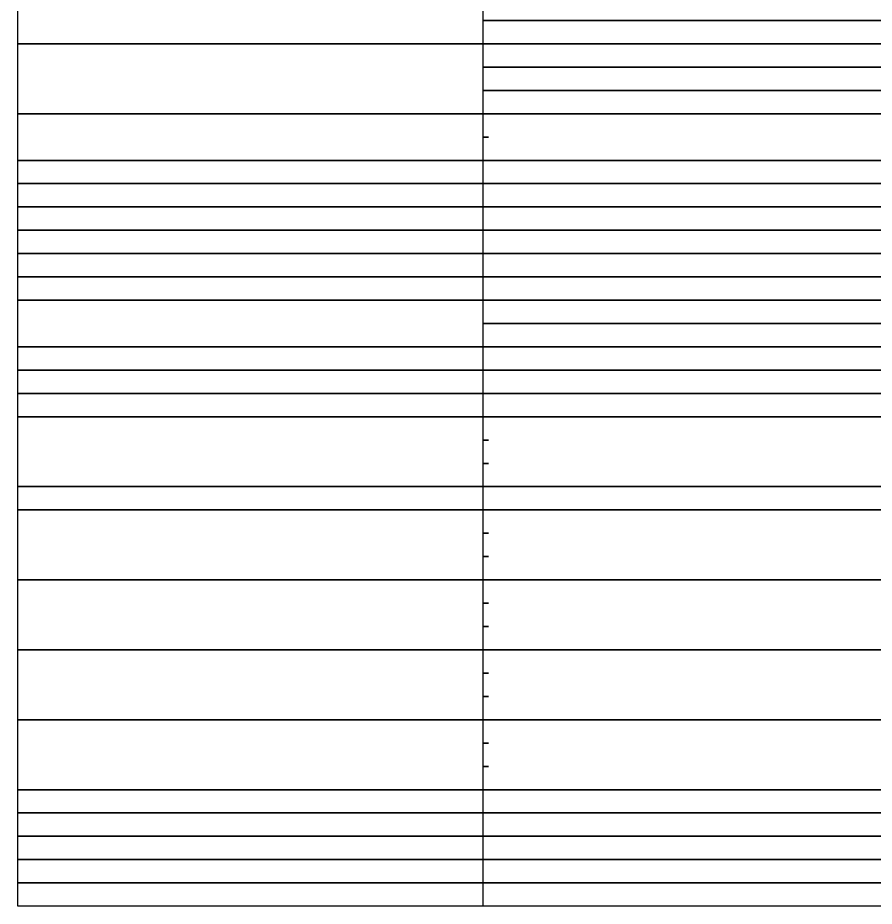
# Model space of a CAD drawing. Header units: feet. Extents: x 46032 to 46387, y 203603 to 203882.
# Drawn here: x 46032 to 46126.9, y 203602.9 to 203701.3 of the extents above; entities that cross this region are included whole.
import ezdxf

# ---------------------------------------------------------------- set-up
doc = ezdxf.new("R2010")
doc.units = ezdxf.units.FT
doc.header["$MEASUREMENT"] = 0

msp = doc.modelspace()

# ---------------------------------------------------------------- linework, layer by layer
for p, q in [((46083.562, 203703.623), (46083.562, 203701.04)), ((46083.562, 203701.04), (46083.562, 203698.457)), ((46083.562, 203698.457), (46083.562, 203695.875)), ((46083.562, 203695.875), (46083.562, 203693.292)), ((46083.562, 203693.292), (46083.562, 203690.71)), ((46083.562, 203690.71), (46083.562, 203688.127)), ((46083.562, 203688.127), (46083.562, 203685.545)), ((46083.562, 203685.545), (46083.562, 203682.962)), ((46083.562, 203682.962), (46083.562, 203680.379)), ((46083.562, 203680.379), (46083.562, 203677.797)), ((46083.562, 203677.797), (46083.562, 203675.214)), ((46083.562, 203675.214), (46083.562, 203672.632)), ((46083.562, 203672.632), (46083.562, 203670.049)), ((46083.562, 203670.049), (46083.562, 203667.467)), ((46083.562, 203667.467), (46083.562, 203664.884)), ((46083.562, 203664.884), (46083.562, 203662.301)), ((46083.562, 203662.301), (46083.562, 203659.719)), ((46083.562, 203659.719), (46083.562, 203657.136)), ((46083.562, 203657.136), (46083.562, 203654.554)), ((46083.562, 203654.554), (46083.562, 203651.971)), ((46083.562, 203651.971), (46083.562, 203649.389)), ((46083.562, 203649.389), (46083.562, 203646.806)), ((46083.562, 203646.806), (46083.562, 203644.223)), ((46083.562, 203644.223), (46083.562, 203641.641)), ((46083.562, 203641.641), (46083.562, 203639.058)), ((46083.562, 203639.058), (46083.562, 203636.476)), ((46083.562, 203636.476), (46083.562, 203633.893)), ((46083.562, 203633.893), (46083.562, 203631.31)), ((46083.562, 203631.31), (46083.562, 203628.728)), ((46083.562, 203628.728), (46083.562, 203626.145)), ((46083.562, 203626.145), (46083.562, 203623.563)), ((46083.562, 203623.563), (46083.562, 203620.98)), ((46083.562, 203620.98), (46083.562, 203618.398)), ((46083.562, 203618.398), (46083.562, 203615.815)), ((46083.562, 203615.815), (46083.562, 203613.232)), ((46083.562, 203613.232), (46083.562, 203610.65)), ((46083.562, 203610.65), (46083.562, 203608.067)), ((46083.562, 203608.067), (46083.562, 203605.485)), ((46083.562, 203605.485), (46083.562, 203602.902))]:
    msp.add_line(p, q)
for points in [[(46032.006, 203701.04), (46032.006, 203703.623), (46225.597, 203703.623), (46225.597, 203701.04), (46083.562, 203701.04)], [(46083.562, 203701.04), (46225.597, 203701.04), (46225.597, 203698.457), (46032.006, 203698.457), (46032.006, 203701.04), (46032.006, 203701.04)], [(46032.006, 203695.875), (46032.006, 203698.457), (46225.597, 203698.457), (46225.597, 203695.875), (46083.562, 203695.875)], [(46032.006, 203693.292), (46032.006, 203695.875), (46032.006, 203695.875)], [(46083.562, 203695.875), (46225.597, 203695.875), (46225.597, 203693.292), (46083.562, 203693.292)], [(46083.562, 203693.292), (46225.597, 203693.292), (46225.597, 203690.71), (46032.006, 203690.71), (46032.006, 203693.292), (46032.006, 203693.292)], [(46032.006, 203688.127), (46032.006, 203690.71), (46225.597, 203690.71), (46225.597, 203688.127), (46128.861, 203688.127)], [(46128.861, 203688.127), (46225.597, 203688.127), (46225.597, 203685.545), (46032.006, 203685.545), (46032.006, 203688.127), (46032.006, 203688.127)], [(46083.562, 203688.127), (46084.19, 203688.127)], [(46084.19, 203688.127), (46083.562, 203688.127)], [(46032.006, 203667.467), (46032.006, 203670.049), (46225.597, 203670.049), (46225.597, 203667.467), (46083.562, 203667.467)], [(46083.562, 203667.467), (46225.597, 203667.467), (46225.597, 203664.884), (46032.006, 203664.884), (46032.006, 203667.467), (46032.006, 203667.467)], [(46032.006, 203654.554), (46032.006, 203657.136), (46225.597, 203657.136), (46225.597, 203654.554), (46128.861, 203654.554)], [(46032.006, 203651.971), (46032.006, 203654.554), (46032.006, 203654.554)], [(46083.562, 203654.554), (46084.19, 203654.554)], [(46084.19, 203654.554), (46083.562, 203654.554)], [(46128.861, 203651.971), (46225.597, 203651.971), (46225.597, 203649.389), (46032.006, 203649.389), (46032.006, 203651.971), (46032.006, 203651.971)], [(46083.562, 203651.971), (46084.19, 203651.971)], [(46084.19, 203651.971), (46083.562, 203651.971)], [(46032.006, 203644.223), (46032.006, 203646.806), (46225.597, 203646.806), (46225.597, 203644.223), (46128.861, 203644.223)], [(46032.006, 203641.641), (46032.006, 203644.223), (46032.006, 203644.223)], [(46083.562, 203644.223), (46084.19, 203644.223)], [(46084.19, 203644.223), (46083.562, 203644.223)], [(46128.861, 203641.641), (46225.597, 203641.641), (46225.597, 203639.058), (46032.006, 203639.058), (46032.006, 203641.641), (46032.006, 203641.641)], [(46083.562, 203641.641), (46084.19, 203641.641)], [(46084.19, 203641.641), (46083.562, 203641.641)], [(46032.006, 203636.476), (46032.006, 203639.058), (46225.597, 203639.058), (46225.597, 203636.476), (46128.861, 203636.476)], [(46032.006, 203633.893), (46032.006, 203636.476), (46032.006, 203636.476)], [(46083.562, 203636.476), (46084.19, 203636.476)], [(46084.19, 203636.476), (46083.562, 203636.476)], [(46128.861, 203633.893), (46225.597, 203633.893), (46225.597, 203631.31), (46032.006, 203631.31), (46032.006, 203633.893), (46032.006, 203633.893)], [(46083.562, 203633.893), (46084.19, 203633.893)], [(46084.19, 203633.893), (46083.562, 203633.893)], [(46032.006, 203628.728), (46032.006, 203631.31), (46225.597, 203631.31), (46225.597, 203628.728), (46128.861, 203628.728)], [(46032.006, 203626.145), (46032.006, 203628.728), (46032.006, 203628.728)], [(46083.562, 203628.728), (46084.19, 203628.728)], [(46084.19, 203628.728), (46083.562, 203628.728)], [(46128.861, 203626.145), (46225.597, 203626.145), (46225.597, 203623.563), (46032.006, 203623.563), (46032.006, 203626.145), (46032.006, 203626.145)], [(46083.562, 203626.145), (46084.19, 203626.145)], [(46084.19, 203626.145), (46083.562, 203626.145)], [(46032.006, 203620.98), (46032.006, 203623.563), (46225.597, 203623.563), (46225.597, 203620.98)], [(46032.006, 203618.398), (46032.006, 203620.98), (46032.006, 203620.98)], [(46083.562, 203620.98), (46084.19, 203620.98)], [(46084.19, 203620.98), (46083.562, 203620.98)], [(46225.597, 203618.398), (46225.597, 203615.815), (46032.006, 203615.815), (46032.006, 203618.398), (46032.006, 203618.398)], [(46083.562, 203618.398), (46084.19, 203618.398)], [(46084.19, 203618.398), (46083.562, 203618.398)]]:
    msp.add_lwpolyline(points)
for points in [[(46032.006, 203685.545), (46225.597, 203685.545), (46225.597, 203682.962), (46032.006, 203682.962), (46032.006, 203685.545)], [(46032.006, 203682.962), (46225.597, 203682.962), (46225.597, 203680.379), (46032.006, 203680.379), (46032.006, 203682.962)], [(46032.006, 203680.379), (46225.597, 203680.379), (46225.597, 203677.797), (46032.006, 203677.797), (46032.006, 203680.379)], [(46032.006, 203677.797), (46225.597, 203677.797), (46225.597, 203675.214), (46032.006, 203675.214), (46032.006, 203677.797)], [(46032.006, 203675.214), (46225.597, 203675.214), (46225.597, 203672.632), (46032.006, 203672.632), (46032.006, 203675.214)], [(46032.006, 203672.632), (46225.597, 203672.632), (46225.597, 203670.049), (46032.006, 203670.049), (46032.006, 203672.632)], [(46032.006, 203664.884), (46225.597, 203664.884), (46225.597, 203662.301), (46032.006, 203662.301), (46032.006, 203664.884)], [(46032.006, 203662.301), (46225.597, 203662.301), (46225.597, 203659.719), (46032.006, 203659.719), (46032.006, 203662.301)], [(46032.006, 203659.719), (46225.597, 203659.719), (46225.597, 203657.136), (46032.006, 203657.136), (46032.006, 203659.719)], [(46032.006, 203649.389), (46225.597, 203649.389), (46225.597, 203646.806), (46032.006, 203646.806), (46032.006, 203649.389)], [(46032.006, 203615.815), (46225.597, 203615.815), (46225.597, 203613.232), (46032.006, 203613.232), (46032.006, 203615.815)], [(46032.006, 203613.232), (46225.597, 203613.232), (46225.597, 203610.65), (46032.006, 203610.65), (46032.006, 203613.232)], [(46032.006, 203610.65), (46225.597, 203610.65), (46225.597, 203608.067), (46032.006, 203608.067), (46032.006, 203610.65)], [(46032.006, 203608.067), (46225.597, 203608.067), (46225.597, 203605.485), (46032.006, 203605.485), (46032.006, 203608.067)], [(46032.006, 203605.485), (46225.597, 203605.485), (46225.597, 203602.902), (46032.006, 203602.902), (46032.006, 203605.485)]]:
    msp.add_lwpolyline(points, close=True)

doc.saveas('drawing.dxf')
